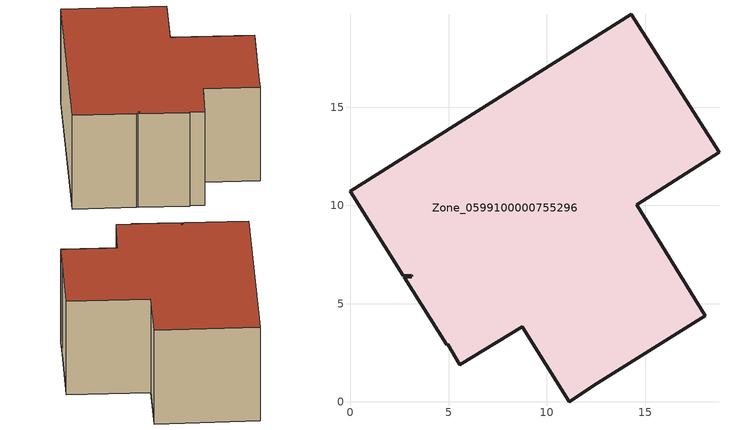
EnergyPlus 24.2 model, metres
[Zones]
Zone_0599100000755296
 floor ground (C_G): 18.05,4.39 12.55,0.94 11.13,0 8.73,3.82 5.57,1.9 4.95,2.93 4.9,2.9 2.75,6.33 3.12,6.37 3.08,6.45 2.69,6.42 0,10.72 14.28,19.74 18.76,12.7 14.56,10.04 z0
 wall outside (C_F): 12.55,0.94 18.05,4.39 14.56,10.04 18.76,12.7 14.28,19.74 0,10.72 2.69,6.42 3.08,6.45 3.12,6.37 2.75,6.33 4.9,2.9 4.95,2.93 5.57,1.9 8.73,3.82 11.13,0 12.55,0.94 z0:8.47
 roof outside (C_R): 4.95,2.93 5.57,1.9 8.73,3.82 11.13,0 12.55,0.94 18.05,4.39 14.56,10.04 18.76,12.7 14.28,19.74 0,10.72 2.69,6.42 3.08,6.45 3.12,6.37 2.75,6.33 4.9,2.9 z8.47
[BUILDING]
Pand.0599100000755296: North Axis=0; Terrain=City; Loads Convergence Tolerance Value=0.04; Temperature Convergence Tolerance Value=0.4; Solar Distribution=FullExterior; Maximum Number of Warmup Days=25; Minimum Number of Warmup Days=1
[Site:Location]
Rotterdam.The.Hague.AP_ZH_NLD Design_Conditions: Latitude=51.96; Longitude=4.45; Time Zone=1; Elevation=-4.5
[SITE:GROUNDTEMPERATURE:BUILDINGSURFACE]
18, 18, 18, 18, 18, 18, 18, 18, 18, 18, 18, 18
[MATERIAL] Thermal Absorptance=0.9; Solar Absorptance=0.7; Visible Absorptance=0.7
Name | Roughness | Thickness | Conductivity | Density | Specific Heat
G.D.2006-2014 | MediumSmooth | 0.15 | 0.06 | 540 | 1210
F.D.2006-2014 | Rough | 0.3 | 0.12 | 1920 | 840
R.D.2006-2014 | MediumRough | 0.2 | 0.08 | 1500 | 1000
[CONSTRUCTION]
C_G: G.D.2006-2014
C_F: F.D.2006-2014
C_R: R.D.2006-2014
[ZONE]
Zone_0599100000755296: Type=1; Multiplier=1; Ceiling Height=Autocalculate; Volume=Autocalculate; Floor Area=autocalculate; Part of Total Floor Area=Yes
[ZONEINFILTRATION:DESIGNFLOWRATE]
Infil_Zone_0599100000755296: Zone or ZoneList or Space or SpaceList=Zone_0599100000755296; Schedule=AlwaysOn; Design Flow Rate Calculation Method=Flow/Area; Flow Rate per Floor Area=0.0021; Constant Term Coefficient=1; Temperature Term Coefficient=0; Velocity Term Coefficient=0; Velocity Squared Term Coefficient=0
[HVACTEMPLATE:ZONE:IDEALLOADSAIRSYSTEM]
Zone_0599100000755296: Maximum Heating Supply Air Temperature=50; Minimum Cooling Supply Air Temperature=13; Maximum Heating Supply Air Humidity Ratio=0.0156; Minimum Cooling Supply Air Humidity Ratio=0.0077; Heating Limit=NoLimit; Cooling Limit=NoLimit; Dehumidification Control Type=ConstantSensibleHeatRatio; Cooling Sensible Heat Ratio=0.7; Dehumidification Setpoint=60; Humidification Control Type=None; Humidification Setpoint=30; Outdoor Air Method=None; Outdoor Air Flow Rate per Person=0.00944; Outdoor Air Flow Rate per Zone Floor Area=0; Outdoor Air Flow Rate per Zone=0; Demand Controlled Ventilation Type=None; Outdoor Air Economizer Type=NoEconomizer; Heat Recovery Type=None; Sensible Heat Recovery Effectiveness=0.7; Latent Heat Recovery Effectiveness=0.65
[ZONECONTROL:THERMOSTAT]
ThermostatControl_Zone_0599100000755296: Zone or ZoneList=Zone_0599100000755296; Control Type Schedule=DualSetpointControlType; Control 1=Thermostat_Zone_0599100000755296; Temperature Difference Between Cutout And Setpoint=0
[THERMOSTATSETPOINT:DUALSETPOINT]
Thermostat_Zone_0599100000755296: Heating Setpoint Temperature Schedule=HeatingSetpoint_Zone_0599100000755296; Cooling Setpoint Temperature Schedule=CoolingSetpoint_Zone_0599100000755296
[SCHEDULE:COMPACT]
HeatingSetpoint_Zone_0599100000755296: Through: 12/31, For: AllDays, Until: 24:00, 21
CoolingSetpoint_Zone_0599100000755296: Through: 12/31, For: AllDays, Until: 24:00, 24
DualSetpointControlType: Through: 12/31, For: AllDays, Until: 24:00, 4
AlwaysOn: Through: 12/31, For: AllDays, Until: 24:00, 1
